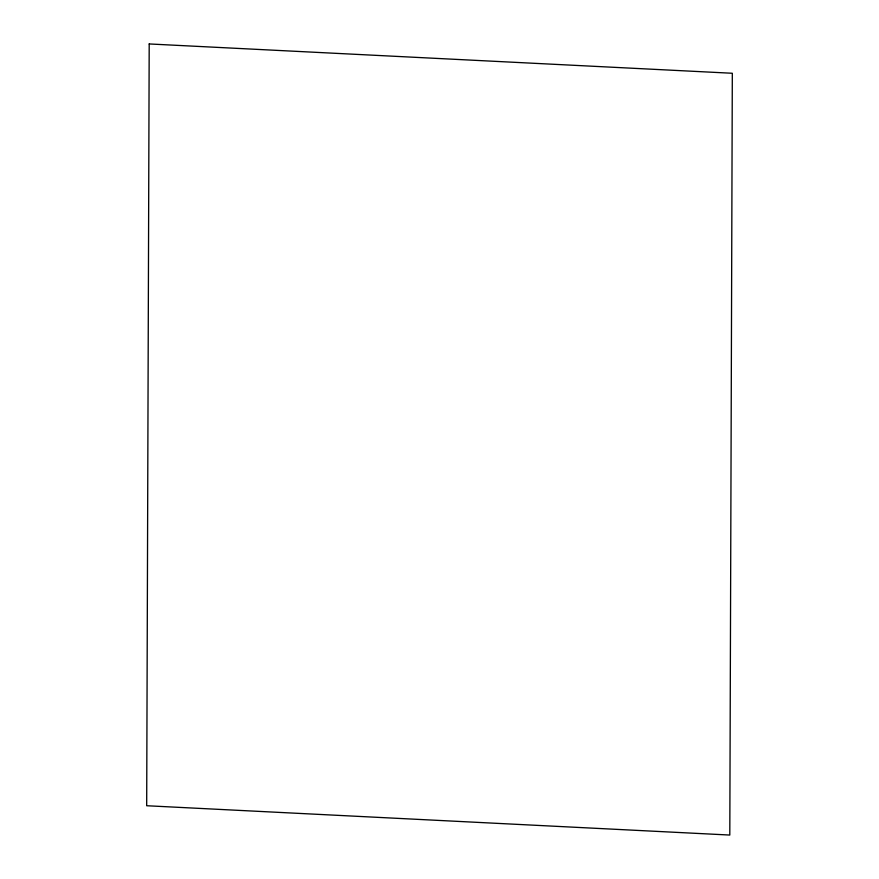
<?xml version="1.0" encoding="UTF-8"?>
<svg xmlns="http://www.w3.org/2000/svg" width="879" height="879" viewBox="0 0 879 879"><rect width="100%" height="100%" fill="white"/><g stroke="black" fill="none" stroke-linecap="round" stroke-linejoin="round"><path stroke-width="1.32" d="M149.199 43.95L146.683 805.735L729.801 835.05L732.317 73.265L149.199 43.95"/></g></svg>
